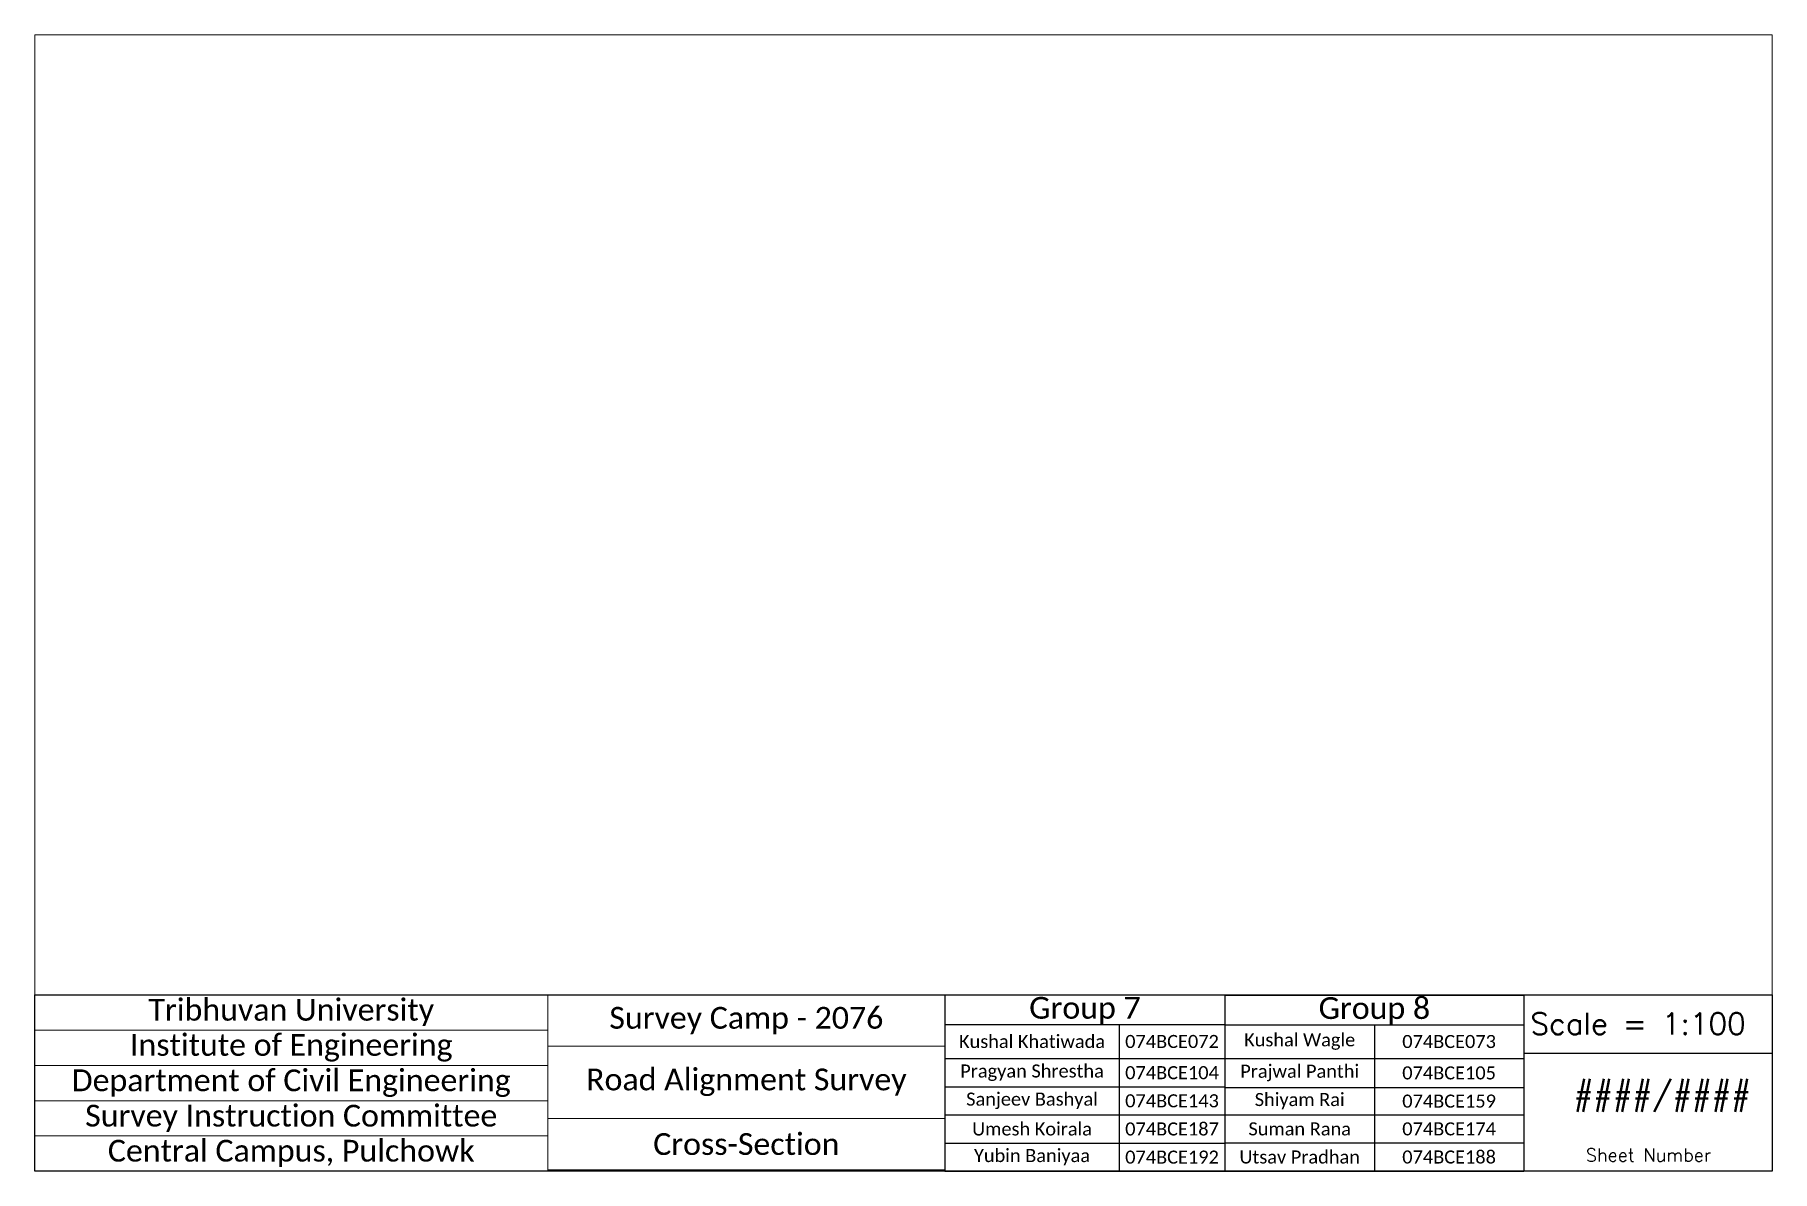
# Paper-space layout 'ISO A3 Section 1 to 100 (2)' of a CAD drawing. Header units: metres. Extents: x 9 to 408, y 0 to 261.
import ezdxf

# ---------------------------------------------------------------- set-up
doc = ezdxf.new("R2010")
doc.units = ezdxf.units.M
doc.styles.get("Standard").update_dxf_attribs({"font": 'simplex.shx'})

# ---------------------------------------------------------------- blocks, each defined once
blk = doc.blocks.new('*T35')
at = {"layer": 'Defpoints', "color": 8, "linetype": 'ByBlock', "lineweight": 0, "transparency": 16777216}
for p, q in [((0, 0), (117.95, 0)), ((0, 0), (0, -40.48)), ((117.95, 0), (117.95, -40.48)), ((0, -8.1), (117.95, -8.1)), ((0, -16.24), (117.95, -16.24)), ((0, -24.37), (117.95, -24.37)), ((0, -32.38), (117.95, -32.38)), ((0, -40.48), (117.95, -40.48))]:
    blk.add_line(p, q, dxfattribs=at)
at = {"color": 0, "transparency": 16777216, "char_height": 5, "width": 117.8297, "attachment_point": 5}
for s, insert in [('{\\fCalibri|b0|i0|c0;Tribhuvan University', (58.97, -4.05)), ('{\\fCalibri|b0|i0|c0;Institute of Engineering', (58.97, -12.17)), ('{\\fCalibri|b0|i0|c0;Department of Civil Engineering', (58.97, -20.3)), ('{\\fCalibri|b0|i0|c0;Survey Instruction Committee', (58.97, -28.38)), ('{\\fCalibri|b0|i0|c0;Central Campus, Pulchowk', (58.97, -36.43))]:
    blk.add_mtext(s, dxfattribs=dict(at, insert=insert))
blk = doc.blocks.new('*T36')
at = {"color": 0, "linetype": 'ByBlock', "lineweight": -2, "transparency": 16777216}
for p, q in [((0, 0), (68.71, 0)), ((0, 0), (0, -40.44)), ((68.71, 0), (68.71, -40.44)), ((0, -6.79), (68.71, -6.79)), ((34.35, -6.79), (34.35, -40.44)), ((0, -14.55), (68.71, -14.55)), ((0, -21.22), (68.71, -21.22)), ((0, -27.51), (68.71, -27.51)), ((0, -33.97), (68.71, -33.97)), ((0, -40.44), (68.71, -40.44))]:
    blk.add_line(p, q, dxfattribs=at)
at = {"color": 0, "transparency": 16777216}
for s, insert, char_height, width, attachment_point in [('{\\fCalibri|b0|i0|c0|p34;Group 8}', (34.35, -6.73), 5, 68.5866, 8), ('{\\fCalibri|b0|i0|c0|p34;Kushal Wagle}', (17.18, -10.67), 3, 34.2333, 5), ('{\\fCalibri|b0|i0|c0|p34;074BCE073}', (51.53, -10.67), 3, 34.2333, 5), ('{\\fCalibri|b0|i0|c0|p34;Prajwal Panthi}', (17.18, -17.88), 3, 34.2333, 5), ('{\\fCalibri|b0|i0|c0|p34;074BCE105}', (51.53, -17.88), 3, 34.2333, 5), ('{\\fCalibri|b0|i0|c0|p34;Shiyam Rai}', (17.18, -24.36), 3, 34.2333, 5), ('{\\fCalibri|b0|i0|c0|p34;074BCE159}', (51.53, -24.36), 3, 34.2333, 5), ('{\\fCalibri|b0|i0|c0|p34;Suman Rana}', (17.18, -30.74), 3, 34.2333, 5), ('{\\fCalibri|b0|i0|c0|p34;074BCE174}', (51.53, -30.74), 3, 34.2333, 5), ('{\\fCalibri|b0|i0|c0|p34;Utsav Pradhan}', (17.18, -37.2), 3, 34.2333, 5), ('{\\fCalibri|b0|i0|c0|p34;074BCE188}', (51.53, -37.2), 3, 34.2333, 5)]:
    blk.add_mtext(s, dxfattribs=dict(at, insert=insert, char_height=char_height, width=width, attachment_point=attachment_point))
blk = doc.blocks.new('*T37')
at = {"layer": 'Defpoints', "color": 8, "linetype": 'ByBlock', "lineweight": 0, "transparency": 16777216}
for p, q in [((0, 0), (91.3, 0)), ((0, 0), (0, -40.2)), ((91.3, 0), (91.3, -40.2)), ((0, -11.81), (91.3, -11.81)), ((0, -28.4), (91.3, -28.4)), ((0, -40.2), (91.3, -40.2))]:
    blk.add_line(p, q, dxfattribs=at)
at = {"color": 0, "transparency": 16777216, "char_height": 5, "width": 91.1812, "attachment_point": 5}
for s, insert in [('{\\fCalibri|b0|i0|c0|p34;Survey Camp - 2076 }', (45.65, -5.9)), ('{\\fCalibri|b0|i0|c0|p34;Road Alignment Survey}', (45.65, -20.1)), ('{\\fCalibri|b0|i0|c0|p34;Cross-Section}', (45.65, -34.3))]:
    blk.add_mtext(s, dxfattribs=dict(at, insert=insert))
blk = doc.blocks.new('*T38')
at = {"color": 0, "linetype": 'ByBlock', "lineweight": -2, "transparency": 16777216}
for p, q in [((0, 0), (64.37, 0)), ((0, 0), (0, -40.52)), ((64.37, 0), (64.37, -40.52)), ((0, -6.79), (64.37, -6.79)), ((40.05, -6.79), (40.05, -40.52)), ((0, -14.65), (64.37, -14.65)), ((0, -21.12), (64.37, -21.12)), ((0, -27.59), (64.37, -27.59)), ((0, -34.05), (64.37, -34.05)), ((0, -40.52), (64.37, -40.52))]:
    blk.add_line(p, q, dxfattribs=at)
at = {"color": 0, "transparency": 16777216}
for s, insert, char_height, width, attachment_point in [('{\\fCalibri|b0|i0|c0|p34;Group 7}', (32.19, -6.73), 5, 64.2549, 8), ('{\\fCalibri|b0|i0|c0|p34;Kushal Khatiwada}', (20.03, -10.72), 3, 39.9343, 5), ('{\\fCalibri|b0|i0|c0|p34;074BCE072}', (52.21, -10.72), 3, 24.2006, 5), ('{\\fCalibri|b0|i0|c0|p34;Pragyan Shrestha}', (20.03, -17.89), 3, 39.9343, 5), ('{\\fCalibri|b0|i0|c0|p34;074BCE104}', (52.21, -17.89), 3, 24.2006, 5), ('{\\fCalibri|b0|i0|c0|p34;Sanjeev Bashyal}', (20.03, -24.35), 3, 39.9343, 5), ('{\\fCalibri|b0|i0|c0|p34;074BCE143}', (52.21, -24.35), 3, 24.2006, 5), ('{\\fCalibri|b0|i0|c0|p34;Umesh Koirala}', (20.03, -30.82), 3, 39.9343, 5), ('{\\fCalibri|b0|i0|c0|p34;074BCE187}', (52.21, -30.82), 3, 24.2006, 5), ('{\\fCalibri|b0|i0|c0|p34;Yubin Baniyaa}', (20.03, -37.29), 3, 39.9343, 5), ('{\\fCalibri|b0|i0|c0|p34;074BCE192}', (52.21, -37.29), 3, 24.2006, 5)]:
    blk.add_mtext(s, dxfattribs=dict(at, insert=insert, char_height=char_height, width=width, attachment_point=attachment_point))
blk = doc.blocks.new('A$C575654E6')
blk.add_lwpolyline([(0, 40.48), (399.45, 40.48), (399.45, 0), (0, 0)], close=True)
for name, p in [('*T35', (0, 40.48)), ('*T37', (117.95, 40.48)), ('*T38', (209.25, 40.48)), ('*T36', (273.63, 40.42))]:
    blk.add_blockref(name, p)
blk = doc.blocks.new('A$C6DE528B5')
blk.add_blockref('A$C575654E6', (0, 0))

psp = doc.layouts.new('ISO A3 Section 1 to 100 (2)')

# ---------------------------------------------------------------- linework, layer by layer
psp.add_line((351.36, 27.38), (408.29, 27.38))
psp.add_lwpolyline([(8.84, 40.75), (408.29, 40.75), (408.29, 0.26), (8.84, 0.26)], close=True)

# ---------------------------------------------------------------- block references
psp.add_blockref('A$C6DE528B5', (8.84, 0.26))

# ---------------------------------------------------------------- texts
for s, width, heights, insert, char_height, attachment_point in [('Scale = 1:100', 56.9937, [0], (352.71, 36.61), 5, 1), ('  ####/####', 56.7184, [20.04], (379.61, 17.2), 5, 5), ('Sheet Number', 56.9337, [0], (379.83, 3.94), 3, 5)]:
    psp.add_mtext_dynamic_manual_height_columns(s, width=width, gutter_width=1, heights=heights, dxfattribs=dict(insert=insert, char_height=char_height, attachment_point=attachment_point))

# ---------------------------------------------------------------- viewports
at = {"layer": '0'}
psp.add_viewport(center=(208.57, 151.03), size=(399.45, 220.568), view_center_point=(-831.901, -18.621), view_height=22.0568, dxfattribs=at)

doc.saveas('drawing.dxf')
